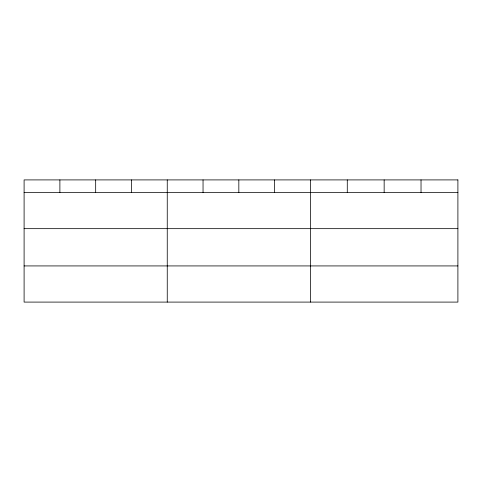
<?xml version="1.0" encoding="UTF-8"?>
<svg xmlns="http://www.w3.org/2000/svg" width="482" height="482" viewBox="0 0 482 482"><rect width="100%" height="100%" fill="white"/><g stroke="black" fill="none" stroke-linecap="round" stroke-linejoin="round"><path stroke-width="0.72" d="M24.1 192.493L457.9 192.493M24.1 228.661L457.9 228.661M24.1 265.925L457.9 265.925M421.027 179.907L421.027 192.493M384.154 179.907L384.154 192.493M347.281 179.907L347.281 192.493M310.408 179.907L310.408 302.094M274.62 179.907L274.62 192.493M238.831 179.907L238.831 192.493M203.043 179.907L203.043 192.493M167.254 179.907L167.254 302.094M131.465 179.907L131.465 192.493M95.677 179.907L95.677 192.493M59.889 179.907L59.889 192.493M457.9 179.907L24.1 179.907L24.1 302.094L457.9 302.094L457.9 179.907"/></g></svg>
